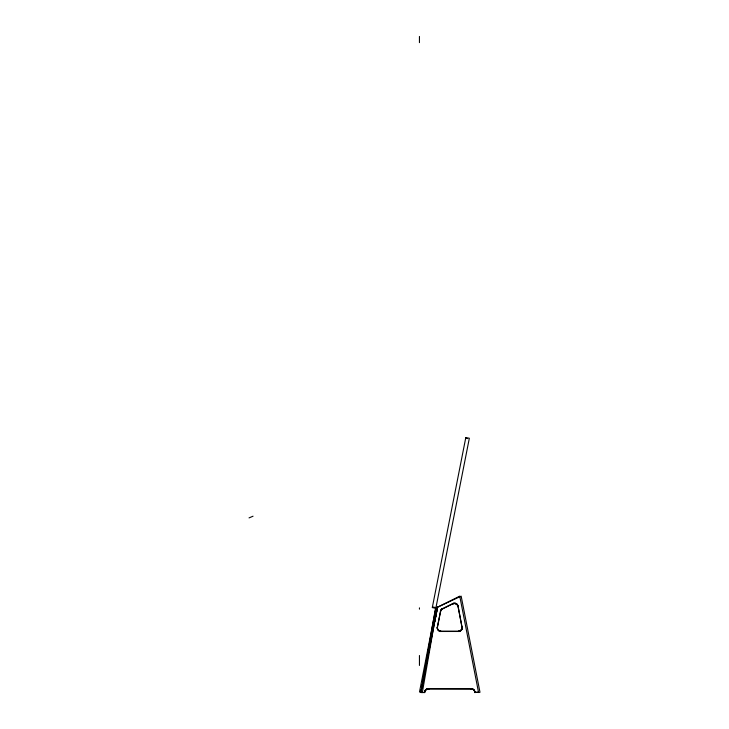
<?xml version="1.0" encoding="UTF-8"?>
<svg xmlns="http://www.w3.org/2000/svg" width="729" height="729" viewBox="0 0 729 729"><rect width="100%" height="100%" fill="white"/><g stroke="black" fill="none" stroke-linecap="round" stroke-linejoin="round"><path stroke-width="1.09" d="M462.186 627.505L462.177 628.298L458.022 606.018A3.599 3.536 0 0 0 456.983 604.141M424.57 673.478L420.906 692.55L424.633 692.541L424.98 690.727L424.67 691.739M437.364 628.298C437.509 629.856 437.327 625.883 437.345 627.787M420.897 692.304L435.541 608.013L437.154 607.129L422.319 692.55L420.897 692.304L437.564 607.184L459.753 596.14L478.57 692.541L479.983 692.258L461.165 596.149L437.619 607.166L435.459 618.219M462.077 628.808L461.366 630.184L462.177 628.024M435.66 609.125L419.494 691.985L424.633 692.541M424.998 671.263L425.435 669.058M435.35 618.219L435.787 616.005M436.215 613.8L437.509 607.166M420.906 692.55L424.642 673.478M425.016 671.555L425.454 669.34M434.748 621.828L435.24 619.595M437.564 629.327A3.599 3.536 0 0 1 437.345 627.295L440.553 610.975L441.929 609.025L440.854 610.228M437.409 627.268L440.735 610.738M440.562 610.647L440.553 611.248M424.98 691.01L425.964 689.488L427.914 688.686L470.542 688.732A3.663 3.599 0 0 1 472.656 688.941M473.139 689.187A3.663 3.599 0 0 1 474.907 692.268L478.57 692.268L474.843 692.541A3.663 3.599 0 0 0 470.542 689.005L428.452 688.941L425.244 690.272M437.455 628.535L438.949 630.603L440.945 631.196L458.596 631.196L461.366 629.911M462.186 627.787L462.068 627.004A3.599 3.536 0 0 1 458.532 631.205L459.635 631.323L461.001 630.284M441.929 609.298L442.394 608.751L442.157 609.152M461.311 630.211A3.599 3.536 0 0 0 462.068 627.295L458.022 606.3A3.599 3.536 0 0 0 452.855 603.812L442.339 609.052A3.599 3.536 0 0 0 440.434 611.531L440.489 611.23A3.599 3.536 0 0 1 442.339 608.77L452.855 603.539A3.599 3.536 0 0 1 453.912 603.202M249.036 517.9L253.045 516.205M439.724 631.478L459.808 631.478M439.405 630.858L440.945 631.196A3.599 3.536 0 0 1 437.345 627.004M465.676 438.229L467.435 438.576M432.425 606.92L435.96 607.621M437.856 629.491L438.949 630.603M474.907 692.541L474.852 692.55A3.663 3.599 0 0 0 470.487 689.005M457.967 606.036L457.967 606.318A3.599 3.536 0 0 0 452.8 603.84L452.8 603.548A3.599 3.536 0 0 1 457.967 606.045M428.925 688.732L428.934 689.014A3.663 3.599 0 0 0 424.57 692.55L424.57 692.258M419.439 36.45L419.439 42.637M419.439 607.858L419.439 609.162M419.439 655.508L419.439 665.449M452.8 603.831A3.599 3.536 0 0 1 457.967 606.309M460.947 630.585A3.599 3.536 0 0 1 458.532 631.496M440.881 631.496A3.599 3.536 0 0 1 439.35 631.159M438.894 630.904A3.599 3.536 0 0 1 437.801 629.783M470.487 688.741A3.663 3.599 0 0 1 474.852 692.277M424.57 692.277A3.663 3.599 0 0 1 428.934 688.741M455.014 603.193A3.599 3.536 0 0 1 456.545 603.794M465.804 437.555L432.288 607.594L435.824 608.296L469.339 438.247L465.804 437.555"/></g></svg>
